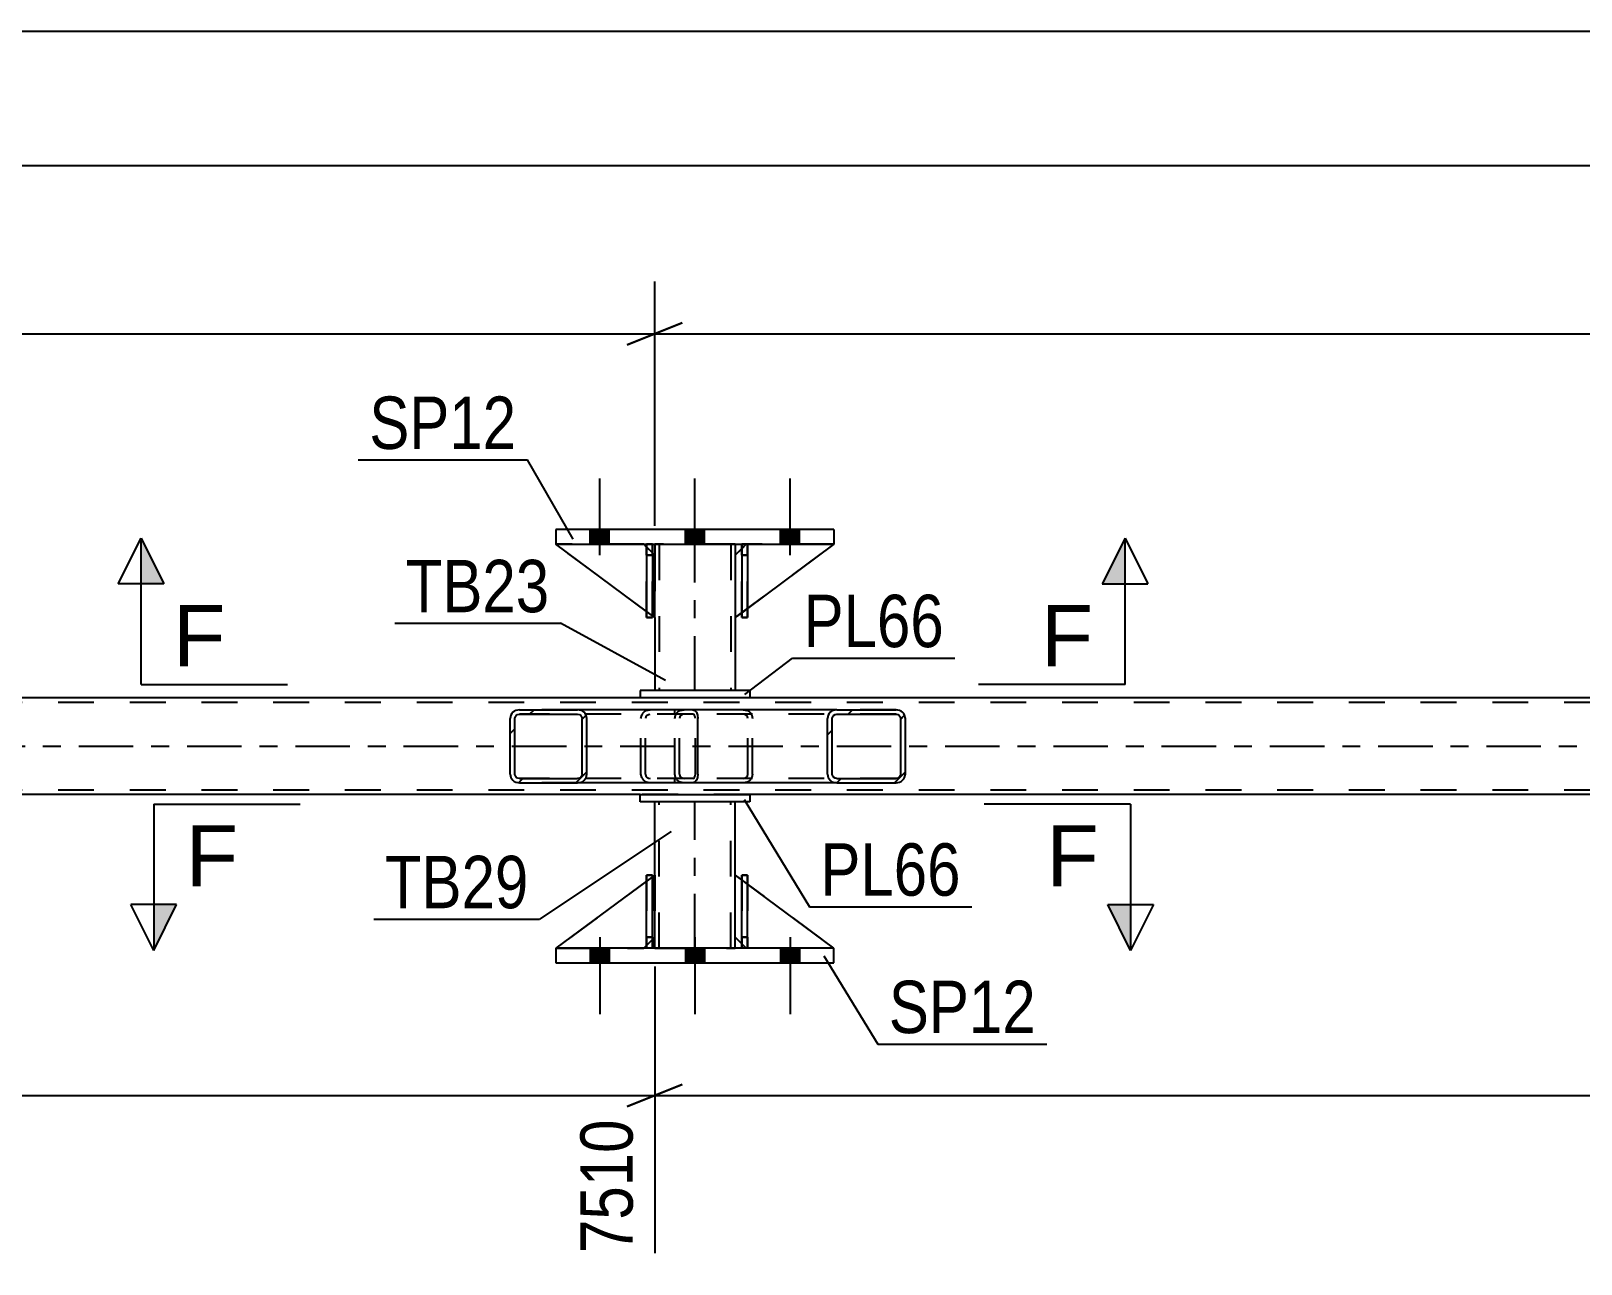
# Model space of a CAD drawing. Header units: millimetres. Extents: x 0 to 841, y 0 to 594.
# Drawn here: x 301.8 to 386.5, y 192.9 to 260.3 of the extents above; entities that cross this region are included whole.
import ezdxf

# ---------------------------------------------------------------- set-up
doc = ezdxf.new("R2010")
doc.units = ezdxf.units.MM
doc.linetypes.add('DXK_LINE_DOT2', pattern=[3.9198, 1.9599, -1.9599])
doc.linetypes.add('DXK_LINE_DOT3', pattern=[5.9187, 2.979, -0.9799, 0.9799, -0.9799])
doc.styles.add('Arial', font='ARIAL.TTF', dxfattribs={"height": 0.2})
doc.styles.add('Arial Narrow', font='ARIALN.TTF', dxfattribs={"height": 0.2})

# ---------------------------------------------------------------- blocks, each defined once
blk = doc.blocks.new('Part-275727060-3979 - 3899')
at = {"color": 7, "linetype": 'DXK_LINE_DOT2'}
for p, q in [((340.318, 210.774), (340.318, 214.174)), ((340.318, 214.174), (345.718, 210.174)), ((340.918, 210.174), (340.318, 210.774)), ((345.718, 210.174), (340.918, 210.174))]:
    blk.add_line(p, q, dxfattribs=at)
blk = doc.blocks.new('Part-275727060-4004 - 3899')
at = {"color": 7, "linetype": 'DXK_LINE_DOT2'}
for p, q in [((340.672, 231.654), (340.672, 232.254)), ((340.672, 232.254), (340.672, 232.254)), ((340.672, 232.254), (340.672, 228.254)), ((340.992, 232.254), (340.672, 232.254)), ((340.992, 231.654), (340.992, 232.254)), ((340.992, 228.254), (340.992, 232.254)), ((340.672, 228.254), (340.672, 231.654)), ((340.672, 231.654), (340.992, 231.654)), ((340.992, 231.654), (340.992, 228.254)), ((340.672, 228.254), (340.992, 228.254))]:
    blk.add_line(p, q, dxfattribs=at)
blk = doc.blocks.new('Bolt-275727060-3947 - 3899')
at = {"linetype": 'Continuous'}
for points in [[(332.398, 232.254), (333.438, 232.254), (333.438, 233.054), (332.398, 233.054)], [(332.398, 232.254), (333.438, 232.254), (333.438, 233.054), (332.398, 233.054)], [(332.398, 232.254), (333.438, 232.254), (333.438, 233.054), (332.398, 233.054)], [(337.598, 232.254), (338.638, 232.254), (338.638, 233.054), (337.598, 233.054)], [(337.598, 232.254), (338.638, 232.254), (338.638, 233.054), (337.598, 233.054)], [(342.798, 232.254), (343.838, 232.254), (343.838, 233.054), (342.798, 233.054)], [(342.798, 232.254), (343.838, 232.254), (343.838, 233.054), (342.798, 233.054)], [(342.798, 232.254), (343.838, 232.254), (343.838, 233.054), (342.798, 233.054)]]:
    blk.add_hatch(color=1, dxfattribs=at).paths.add_polyline_path(points)
at = {"color": 1, "linetype": 'Continuous'}
for p, q in [((332.918, 231.654), (332.918, 235.854)), ((332.918, 231.654), (332.918, 235.854)), ((332.918, 231.654), (332.918, 235.854)), ((338.118, 231.654), (338.118, 235.854)), ((338.118, 231.654), (338.118, 235.854)), ((343.318, 231.654), (343.318, 235.854)), ((343.318, 231.654), (343.318, 235.854)), ((343.318, 231.654), (343.318, 235.854)), ((332.398, 232.254), (332.398, 233.054)), ((332.398, 232.254), (332.398, 233.054)), ((332.398, 232.254), (332.398, 233.054)), ((333.438, 232.254), (333.438, 233.054)), ((333.438, 232.254), (333.438, 233.054)), ((333.438, 232.254), (333.438, 233.054)), ((337.598, 232.254), (337.598, 233.054)), ((337.598, 232.254), (337.598, 233.054)), ((338.638, 232.254), (338.638, 233.054)), ((338.638, 232.254), (338.638, 233.054)), ((342.798, 232.254), (342.798, 233.054)), ((342.798, 232.254), (342.798, 233.054)), ((342.798, 232.254), (342.798, 233.054)), ((343.838, 232.254), (343.838, 233.054)), ((343.838, 232.254), (343.838, 233.054)), ((343.838, 232.254), (343.838, 233.054))]:
    blk.add_line(p, q, dxfattribs=at)
blk = doc.blocks.new('Bolt-275727060-3948 - 3899')
at = {"linetype": 'Continuous'}
for points in [[(333.438, 210.174), (332.398, 210.174), (332.398, 209.374), (333.438, 209.374)], [(333.438, 210.174), (332.398, 210.174), (332.398, 209.374), (333.438, 209.374)], [(333.438, 210.174), (332.398, 210.174), (332.398, 209.374), (333.438, 209.374)], [(338.638, 210.174), (337.598, 210.174), (337.598, 209.374), (338.638, 209.374)], [(338.638, 210.174), (337.598, 210.174), (337.598, 209.374), (338.638, 209.374)], [(343.838, 210.174), (342.798, 210.174), (342.798, 209.374), (343.838, 209.374)], [(343.838, 210.174), (342.798, 210.174), (342.798, 209.374), (343.838, 209.374)], [(343.838, 210.174), (342.798, 210.174), (342.798, 209.374), (343.838, 209.374)]]:
    blk.add_hatch(color=1, dxfattribs=at).paths.add_polyline_path(points)
at = {"color": 1, "linetype": 'Continuous'}
for p, q in [((332.398, 210.174), (332.398, 209.374)), ((332.398, 210.174), (332.398, 209.374)), ((332.398, 210.174), (332.398, 209.374)), ((332.918, 210.774), (332.918, 206.574)), ((332.918, 210.774), (332.918, 206.574)), ((332.918, 210.774), (332.918, 206.574)), ((333.438, 210.174), (333.438, 209.374)), ((333.438, 210.174), (333.438, 209.374)), ((333.438, 210.174), (333.438, 209.374)), ((337.598, 210.174), (337.598, 209.374)), ((337.598, 210.174), (337.598, 209.374)), ((338.118, 210.774), (338.118, 206.574)), ((338.118, 210.774), (338.118, 206.574)), ((338.638, 210.174), (338.638, 209.374)), ((338.638, 210.174), (338.638, 209.374)), ((342.798, 210.174), (342.798, 209.374)), ((342.798, 210.174), (342.798, 209.374)), ((342.798, 210.174), (342.798, 209.374)), ((343.318, 210.774), (343.318, 206.574)), ((343.318, 210.774), (343.318, 206.574)), ((343.318, 210.774), (343.318, 206.574)), ((343.838, 210.174), (343.838, 209.374)), ((343.838, 210.174), (343.838, 209.374)), ((343.838, 210.174), (343.838, 209.374))]:
    blk.add_line(p, q, dxfattribs=at)
blk = doc.blocks.new('Part-275727060-4149 - 3899')
at = {"color": 7, "linetype": 'DXK_LINE_DOT2'}
for p, q in [((335.792, 214.174), (335.472, 214.174)), ((335.472, 210.774), (335.472, 214.174)), ((335.472, 210.174), (335.472, 214.174)), ((335.792, 214.174), (335.792, 210.774)), ((335.792, 210.174), (335.792, 214.174)), ((335.792, 210.774), (335.472, 210.774)), ((335.472, 210.174), (335.472, 210.774)), ((335.792, 210.174), (335.472, 210.174)), ((335.792, 210.774), (335.792, 210.174)), ((335.792, 210.174), (335.792, 210.174))]:
    blk.add_line(p, q, dxfattribs=at)
blk = doc.blocks.new('Part-275727060-3961 - 3899')
at = {"color": 2, "linetype": 'Continuous'}
for p, q in [((335.118, 223.854), (170.85, 223.854)), ((590.531, 223.854), (341.118, 223.854)), ((335.118, 218.574), (170.85, 218.574)), ((590.531, 218.574), (341.118, 218.574))]:
    blk.add_line(p, q, dxfattribs=at)
at = {"color": 7, "linetype": 'DXK_LINE_DOT2'}
for p, q in [((341.118, 223.854), (335.118, 223.854)), ((732.527, 223.614), (73.61, 223.614)), ((732.527, 218.814), (73.61, 218.814)), ((341.118, 218.574), (335.118, 218.574))]:
    blk.add_line(p, q, dxfattribs=at)
at = {"color": 7, "linetype": 'DXK_LINE_DOT3'}
blk.add_line((73.61, 221.214), (732.527, 221.214), dxfattribs=at)
blk = doc.blocks.new('Part-275727060-3968 - 3899')
at = {"color": 2, "linetype": 'Continuous'}
for p, q in [((345.718, 233.054), (330.518, 233.054)), ((330.518, 233.054), (330.518, 232.254)), ((345.718, 233.054), (345.718, 232.254)), ((330.518, 232.254), (345.718, 232.254))]:
    blk.add_line(p, q, dxfattribs=at)
blk = doc.blocks.new('Part-275727060-3973 - 3899')
at = {"color": 2, "linetype": 'Continuous'}
for p, q in [((345.718, 210.174), (330.518, 210.174)), ((330.518, 210.174), (330.518, 209.374)), ((345.718, 209.374), (345.718, 210.174)), ((330.518, 209.374), (345.718, 209.374))]:
    blk.add_line(p, q, dxfattribs=at)
blk = doc.blocks.new('Part-275727060-4040 - 3899')
at = {"color": 2, "linetype": 'Continuous'}
for p, q in [((341.118, 224.254), (335.118, 224.254)), ((335.118, 224.254), (335.118, 223.854)), ((341.118, 223.854), (335.118, 223.854)), ((341.118, 224.254), (341.118, 223.854))]:
    blk.add_line(p, q, dxfattribs=at)
blk = doc.blocks.new('Part-275727060-3976 - 3899')
at = {"color": 2, "linetype": 'Continuous'}
for p, q in [((340.318, 210.774), (340.318, 214.174)), ((340.672, 213.912), (340.318, 214.174)), ((345.718, 210.174), (340.992, 213.675)), ((340.672, 210.42), (340.318, 210.774))]:
    blk.add_line(p, q, dxfattribs=at)
at = {"color": 7, "linetype": 'DXK_LINE_DOT2'}
for p, q in [((340.992, 213.675), (340.672, 213.912)), ((340.918, 210.174), (340.672, 210.42)), ((345.718, 210.174), (340.918, 210.174)), ((345.718, 210.174), (345.718, 210.174)), ((345.718, 210.174), (345.718, 210.174))]:
    blk.add_line(p, q, dxfattribs=at)
blk = doc.blocks.new('Part-275727060-3982 - 3899')
at = {"color": 2, "linetype": 'Continuous'}
for p, q in [((335.472, 213.843), (330.518, 210.174)), ((335.918, 214.174), (335.792, 214.08)), ((335.918, 210.774), (335.918, 214.174)), ((335.472, 210.327), (335.318, 210.174)), ((335.918, 210.774), (335.792, 210.647)), ((335.918, 210.774), (335.918, 210.774))]:
    blk.add_line(p, q, dxfattribs=at)
at = {"color": 7, "linetype": 'DXK_LINE_DOT2'}
for p, q in [((335.792, 214.08), (335.472, 213.843)), ((335.918, 210.774), (335.918, 214.174)), ((330.518, 210.174), (335.318, 210.174)), ((335.918, 210.774), (335.318, 210.174)), ((335.792, 210.647), (335.472, 210.327))]:
    blk.add_line(p, q, dxfattribs=at)
blk = doc.blocks.new('Part-275727060-3985 - 3899')
at = {"color": 7, "linetype": 'DXK_LINE_DOT2'}
for p, q in [((335.918, 214.174), (330.518, 210.174)), ((335.918, 210.774), (335.918, 214.174)), ((335.918, 214.174), (335.918, 210.774)), ((330.518, 210.174), (335.318, 210.174)), ((335.318, 210.174), (335.918, 210.774)), ((335.918, 210.774), (335.318, 210.174)), ((335.918, 210.774), (335.918, 210.774))]:
    blk.add_line(p, q, dxfattribs=at)
blk = doc.blocks.new('Part-275727060-3986 - 3899')
at = {"color": 2, "linetype": 'Continuous'}
for p, q in [((340.672, 210.174), (340.672, 214.174)), ((340.672, 214.174), (340.992, 214.174)), ((340.992, 210.174), (340.992, 214.174)), ((340.672, 210.174), (340.672, 210.174)), ((340.992, 210.174), (340.672, 210.174))]:
    blk.add_line(p, q, dxfattribs=at)
at = {"color": 7, "linetype": 'DXK_LINE_DOT2'}
for p, q in [((340.672, 214.174), (340.672, 210.774)), ((340.992, 210.774), (340.992, 214.174)), ((340.672, 210.774), (340.672, 210.174)), ((340.672, 210.774), (340.992, 210.774)), ((340.992, 210.174), (340.992, 210.774)), ((340.992, 210.174), (340.992, 210.174))]:
    blk.add_line(p, q, dxfattribs=at)
blk = doc.blocks.new('Part-275727060-3988 - 3899')
at = {"color": 7, "linetype": 'DXK_LINE_DOT2'}
for p, q in [((340.992, 214.174), (340.672, 214.174)), ((340.672, 210.774), (340.672, 214.174)), ((340.672, 210.174), (340.672, 214.174)), ((340.992, 214.174), (340.992, 210.774)), ((340.992, 210.174), (340.992, 214.174)), ((340.992, 210.774), (340.672, 210.774)), ((340.672, 210.174), (340.672, 210.774)), ((340.992, 210.174), (340.672, 210.174)), ((340.992, 210.774), (340.992, 210.174)), ((340.992, 210.174), (340.992, 210.174))]:
    blk.add_line(p, q, dxfattribs=at)
blk = doc.blocks.new('Part-275727060-3992 - 3899')
at = {"color": 7, "linetype": 'DXK_LINE_DOT2'}
for p, q in [((340.918, 232.254), (340.672, 232.007)), ((345.718, 232.254), (340.918, 232.254)), ((340.992, 228.753), (340.672, 228.516))]:
    blk.add_line(p, q, dxfattribs=at)
at = {"color": 2, "linetype": 'Continuous'}
for p, q in [((345.718, 232.254), (340.992, 228.753)), ((340.672, 232.007), (340.318, 231.654)), ((340.318, 231.654), (340.318, 228.254)), ((340.672, 228.516), (340.318, 228.254))]:
    blk.add_line(p, q, dxfattribs=at)
blk = doc.blocks.new('Part-275727060-3995 - 3899')
at = {"color": 7, "linetype": 'DXK_LINE_DOT2'}
for p, q in [((340.918, 232.254), (340.318, 231.654)), ((340.318, 228.254), (345.718, 232.254)), ((345.718, 232.254), (340.918, 232.254)), ((340.318, 231.654), (340.318, 228.254))]:
    blk.add_line(p, q, dxfattribs=at)
blk = doc.blocks.new('Part-275727060-3998 - 3899')
at = {"color": 2, "linetype": 'Continuous'}
for p, q in [((335.472, 228.584), (330.518, 232.254)), ((335.472, 232.1), (335.318, 232.254)), ((335.918, 231.654), (335.792, 231.78)), ((335.918, 231.654), (335.918, 231.654)), ((335.918, 228.254), (335.918, 231.654)), ((335.792, 228.347), (335.918, 228.254)), ((335.918, 228.254), (335.918, 228.254))]:
    blk.add_line(p, q, dxfattribs=at)
at = {"color": 7, "linetype": 'DXK_LINE_DOT2'}
for p, q in [((335.318, 232.254), (330.518, 232.254)), ((335.318, 232.254), (335.918, 231.654)), ((335.792, 231.78), (335.472, 232.1)), ((335.918, 231.654), (335.918, 228.254)), ((335.792, 228.347), (335.472, 228.584))]:
    blk.add_line(p, q, dxfattribs=at)
blk = doc.blocks.new('Part-275727060-4001 - 3899')
at = {"color": 7, "linetype": 'DXK_LINE_DOT2'}
for p, q in [((335.918, 228.254), (330.518, 232.254)), ((330.518, 232.254), (335.318, 232.254)), ((335.318, 232.254), (335.918, 231.654)), ((335.918, 231.654), (335.318, 232.254)), ((335.918, 231.654), (335.918, 228.254)), ((335.918, 231.654), (335.918, 231.654)), ((335.918, 231.654), (335.918, 228.254))]:
    blk.add_line(p, q, dxfattribs=at)
blk = doc.blocks.new('Part-275727060-4002 - 3899')
at = {"color": 2, "linetype": 'Continuous'}
for p, q in [((340.992, 232.254), (340.672, 232.254)), ((340.672, 232.254), (340.672, 228.254)), ((340.992, 232.254), (340.992, 232.254)), ((340.992, 232.254), (340.992, 228.254)), ((340.992, 228.254), (340.672, 228.254))]:
    blk.add_line(p, q, dxfattribs=at)
at = {"color": 7, "linetype": 'DXK_LINE_DOT2'}
for p, q in [((340.672, 231.654), (340.672, 232.254)), ((340.992, 231.654), (340.992, 232.254)), ((340.992, 232.254), (340.992, 232.254)), ((340.992, 231.654), (340.672, 231.654)), ((340.672, 231.654), (340.672, 228.254)), ((340.992, 228.254), (340.992, 231.654))]:
    blk.add_line(p, q, dxfattribs=at)
blk = doc.blocks.new('Part-275727060-4020 - 3899')
at = {"color": 2, "linetype": 'Continuous'}
for p, q in [((335.918, 214.174), (335.918, 218.174)), ((340.318, 214.174), (340.318, 218.174)), ((335.918, 210.174), (335.918, 210.774)), ((340.318, 210.174), (340.318, 210.774))]:
    blk.add_line(p, q, dxfattribs=at)
at = {"color": 7, "linetype": 'DXK_LINE_DOT2'}
for p, q in [((340.318, 218.174), (335.918, 218.174)), ((336.158, 210.174), (336.158, 218.174)), ((340.078, 210.174), (340.078, 218.174)), ((335.918, 210.774), (335.918, 214.174)), ((340.318, 210.774), (340.318, 214.174)), ((335.918, 210.174), (340.318, 210.174))]:
    blk.add_line(p, q, dxfattribs=at)
at = {"color": 7, "linetype": 'DXK_LINE_DOT3'}
blk.add_line((338.118, 210.174), (338.118, 218.174), dxfattribs=at)
blk = doc.blocks.new('Part-275727060-4035 - 3899')
at = {"color": 2, "linetype": 'Continuous'}
for p, q in [((335.118, 218.574), (341.118, 218.574)), ((335.118, 218.174), (335.118, 218.574)), ((341.118, 218.174), (335.118, 218.174)), ((341.118, 218.574), (341.118, 218.174))]:
    blk.add_line(p, q, dxfattribs=at)
blk = doc.blocks.new('Part-275727060-4055 - 3899')
at = {"color": 2, "linetype": 'Continuous'}
for p, q in [((335.918, 232.254), (335.918, 231.654)), ((340.318, 232.254), (340.318, 231.654)), ((335.918, 228.254), (335.918, 224.254)), ((340.318, 228.254), (340.318, 224.254))]:
    blk.add_line(p, q, dxfattribs=at)
at = {"color": 7, "linetype": 'DXK_LINE_DOT2'}
for p, q in [((340.318, 232.254), (335.918, 232.254)), ((336.158, 232.254), (336.158, 224.254)), ((340.078, 232.254), (340.078, 224.254)), ((335.918, 231.654), (335.918, 228.254)), ((340.318, 231.654), (340.318, 228.254)), ((340.318, 224.254), (335.918, 224.254))]:
    blk.add_line(p, q, dxfattribs=at)
at = {"color": 7, "linetype": 'DXK_LINE_DOT3'}
blk.add_line((338.118, 224.254), (338.118, 232.254), dxfattribs=at)
blk = doc.blocks.new('Part-275727060-4084 - 3899')
at = {"linetype": 'Continuous'}
h = blk.add_hatch(dxfattribs=at)
h.set_pattern_fill('', scale=0.7, style=0, pattern_type=0)
h.set_pattern_definition([(45, (332.1696, 222.9176), (-1.57154, 1.57154), [])])
h.paths.add_polyline_path([(332.208, 222.734), (332.17, 222.918), (332.061, 223.073), (331.898, 223.177), (331.705, 223.214), (328.521, 223.214), (328.328, 223.177), (328.165, 223.073), (328.056, 222.918), (328.018, 222.734), (328.018, 219.694), (328.056, 219.51), (328.165, 219.354), (328.328, 219.25), (328.521, 219.214), (331.705, 219.214), (331.898, 219.25), (332.061, 219.354), (332.17, 219.51), (332.208, 219.694)])
h.paths.add_polyline_path([(331.937, 219.602), (331.883, 219.524), (331.801, 219.472), (331.705, 219.454), (328.521, 219.454), (328.425, 219.472), (328.343, 219.524), (328.289, 219.602), (328.269, 219.694), (328.269, 222.734), (328.289, 222.826), (328.343, 222.904), (328.425, 222.956), (328.521, 222.974), (331.705, 222.974), (331.801, 222.956), (331.883, 222.904), (331.937, 222.826), (331.956, 222.734), (331.956, 219.694)])
at = {"color": 2, "linetype": 'Continuous'}
for p, q in [((328.056, 222.918), (328.018, 222.734)), ((328.269, 222.734), (328.289, 222.826)), ((328.289, 222.826), (328.343, 222.904)), ((328.521, 223.214), (328.328, 223.177)), ((328.343, 222.904), (328.425, 222.956)), ((328.425, 222.956), (328.521, 222.974)), ((328.521, 223.214), (331.705, 223.214)), ((328.521, 222.974), (331.705, 222.974)), ((338.006, 223.214), (331.705, 223.214)), ((331.898, 223.177), (331.705, 223.214)), ((331.705, 222.974), (331.801, 222.956)), ((331.801, 222.956), (331.883, 222.904)), ((331.883, 222.904), (331.937, 222.826)), ((331.937, 222.826), (331.956, 222.734)), ((332.208, 222.734), (332.17, 222.918)), ((338.006, 223.214), (338.109, 223.177)), ((338.109, 223.177), (338.197, 223.073)), ((338.197, 223.073), (338.256, 222.918)), ((338.256, 222.918), (338.276, 222.734)), ((328.018, 219.694), (328.018, 222.734)), ((328.269, 219.694), (328.269, 222.734)), ((331.956, 219.694), (331.956, 222.734)), ((332.208, 219.694), (332.208, 222.734)), ((338.276, 219.694), (338.276, 222.734)), ((328.018, 219.694), (328.056, 219.51)), ((328.289, 219.602), (328.269, 219.694)), ((328.343, 219.524), (328.289, 219.602)), ((328.425, 219.472), (328.343, 219.524)), ((328.521, 219.454), (328.425, 219.472)), ((328.521, 219.454), (331.705, 219.454)), ((331.801, 219.472), (331.705, 219.454)), ((331.883, 219.524), (331.801, 219.472)), ((331.937, 219.602), (331.883, 219.524)), ((331.956, 219.694), (331.937, 219.602)), ((332.17, 219.51), (332.208, 219.694)), ((338.256, 219.51), (338.197, 219.354)), ((338.276, 219.694), (338.256, 219.51)), ((328.328, 219.25), (328.521, 219.214)), ((328.521, 219.214), (331.705, 219.214)), ((331.705, 219.214), (331.898, 219.25)), ((338.006, 219.214), (331.705, 219.214)), ((338.109, 219.25), (338.006, 219.214)), ((338.197, 219.354), (338.109, 219.25))]:
    blk.add_line(p, q, dxfattribs=at)
at = {"color": 7, "linetype": 'DXK_LINE_DOT2'}
for p, q in [((331.705, 223.214), (328.521, 223.214)), ((338.006, 222.974), (328.521, 222.974)), ((335.168, 222.734), (335.207, 222.918)), ((335.439, 222.826), (335.42, 222.734)), ((335.493, 222.904), (335.439, 222.826)), ((335.479, 223.177), (335.671, 223.214)), ((335.493, 222.904), (335.515, 222.918)), ((335.515, 222.918), (335.575, 222.956)), ((335.575, 222.956), (335.671, 222.974)), ((337.013, 222.974), (337.013, 223.214)), ((338.057, 222.956), (338.006, 222.974)), ((338.101, 222.904), (338.057, 222.956)), ((338.131, 222.826), (338.101, 222.904)), ((338.141, 222.734), (338.131, 222.826)), ((335.168, 219.694), (335.168, 222.734)), ((335.42, 219.694), (335.42, 222.734)), ((338.141, 219.694), (338.141, 222.734)), ((338.006, 219.454), (328.521, 219.454)), ((335.207, 219.51), (335.168, 219.694)), ((335.42, 219.694), (335.439, 219.602)), ((335.439, 219.602), (335.493, 219.524)), ((335.493, 219.524), (335.515, 219.51)), ((335.515, 219.51), (335.575, 219.472)), ((335.575, 219.472), (335.671, 219.454)), ((337.013, 219.214), (337.013, 219.454)), ((338.006, 219.454), (338.057, 219.472)), ((338.057, 219.472), (338.101, 219.524)), ((338.101, 219.524), (338.131, 219.602)), ((338.131, 219.602), (338.141, 219.694)), ((331.705, 219.214), (328.521, 219.214)), ((335.671, 219.214), (335.479, 219.25))]:
    blk.add_line(p, q, dxfattribs=at)
at = {"color": 2, "linetype": 'Continuous'}
for centre, start, end in [((328.506, 222.719), 111.19409, 156.15058), ((331.72, 222.719), 23.8494, 68.8059), ((328.506, 219.709), 203.8494, 248.8059), ((331.72, 219.709), 291.19409, 336.15058)]:
    blk.add_arc(centre, 0.492, start, end, dxfattribs=at)
at = {"color": 7, "linetype": 'DXK_LINE_DOT2'}
for centre, start, end in [((335.657, 222.719), 111.19409, 156.1506), ((335.657, 219.709), 203.84942, 248.8059)]:
    blk.add_arc(centre, 0.492, start, end, dxfattribs=at)
blk = doc.blocks.new('Part-275727060-4151 - 3899')
at = {"color": 2, "linetype": 'Continuous'}
for p, q in [((335.472, 210.174), (335.472, 214.174)), ((335.472, 214.174), (335.792, 214.174)), ((335.792, 210.174), (335.792, 214.174)), ((335.472, 210.174), (335.472, 210.174)), ((335.792, 210.174), (335.472, 210.174))]:
    blk.add_line(p, q, dxfattribs=at)
at = {"color": 7, "linetype": 'DXK_LINE_DOT2'}
for p, q in [((335.472, 214.174), (335.472, 210.774)), ((335.792, 210.774), (335.792, 214.174)), ((335.472, 210.774), (335.472, 210.174)), ((335.472, 210.774), (335.792, 210.774)), ((335.792, 210.174), (335.792, 210.774)), ((335.792, 210.174), (335.792, 210.174))]:
    blk.add_line(p, q, dxfattribs=at)
blk = doc.blocks.new('Part-275727060-4141 - 3899')
at = {"color": 7, "linetype": 'DXK_LINE_DOT2'}
for p, q in [((335.472, 231.654), (335.472, 232.254)), ((335.472, 232.254), (335.472, 232.254)), ((335.472, 232.254), (335.472, 228.254)), ((335.792, 232.254), (335.472, 232.254)), ((335.792, 231.654), (335.792, 232.254)), ((335.792, 228.254), (335.792, 232.254)), ((335.472, 228.254), (335.472, 231.654)), ((335.472, 231.654), (335.792, 231.654)), ((335.792, 231.654), (335.792, 228.254)), ((335.472, 228.254), (335.792, 228.254))]:
    blk.add_line(p, q, dxfattribs=at)
blk = doc.blocks.new('Part-275727060-4092 - 3899')
at = {"linetype": 'Continuous'}
h = blk.add_hatch(dxfattribs=at)
h.set_pattern_fill('', scale=0.7, style=0, pattern_type=0)
h.set_pattern_definition([(45, (349.5803, 222.9176), (-1.57154, 1.57154), [])])
h.paths.add_polyline_path([(349.619, 222.734), (349.58, 222.918), (349.47, 223.073), (349.304, 223.177), (349.108, 223.214), (345.873, 223.214), (345.678, 223.177), (345.512, 223.073), (345.401, 222.918), (345.362, 222.734), (345.362, 219.694), (345.401, 219.51), (345.512, 219.354), (345.678, 219.25), (345.873, 219.214), (349.108, 219.214), (349.304, 219.25), (349.47, 219.354), (349.58, 219.51), (349.619, 219.694)])
h.paths.add_polyline_path([(349.344, 219.602), (349.289, 219.524), (349.206, 219.472), (349.108, 219.454), (345.873, 219.454), (345.776, 219.472), (345.693, 219.524), (345.637, 219.602), (345.618, 219.694), (345.618, 222.734), (345.637, 222.826), (345.693, 222.904), (345.776, 222.956), (345.873, 222.974), (349.108, 222.974), (349.206, 222.956), (349.289, 222.904), (349.344, 222.826), (349.364, 222.734), (349.364, 219.694)])
at = {"color": 7, "linetype": 'DXK_LINE_DOT2'}
for p, q in [((337.013, 222.734), (337.052, 222.918)), ((337.288, 222.826), (337.269, 222.734)), ((337.343, 222.904), (337.288, 222.826)), ((337.329, 223.177), (337.524, 223.214)), ((337.426, 222.956), (337.343, 222.904)), ((337.524, 222.974), (337.426, 222.956)), ((338.006, 223.214), (337.524, 223.214)), ((349.108, 222.974), (337.524, 222.974)), ((340.759, 223.214), (340.955, 223.177)), ((340.857, 222.956), (340.759, 222.974)), ((340.94, 222.904), (340.857, 222.956)), ((340.995, 222.826), (340.94, 222.904)), ((341.014, 222.734), (340.995, 222.826)), ((341.231, 222.918), (341.27, 222.734)), ((349.108, 223.214), (345.873, 223.214)), ((337.013, 219.694), (337.013, 222.734)), ((337.269, 219.694), (337.269, 222.734)), ((341.014, 219.694), (341.014, 222.734)), ((341.27, 219.694), (341.27, 222.734)), ((337.052, 219.51), (337.013, 219.694)), ((337.269, 219.694), (337.288, 219.602)), ((337.288, 219.602), (337.343, 219.524)), ((337.343, 219.524), (337.426, 219.472)), ((337.426, 219.472), (337.524, 219.454)), ((349.108, 219.454), (337.524, 219.454)), ((340.759, 219.454), (340.857, 219.472)), ((340.857, 219.472), (340.94, 219.524)), ((340.94, 219.524), (340.995, 219.602)), ((340.995, 219.602), (341.014, 219.694)), ((341.27, 219.694), (341.231, 219.51)), ((337.524, 219.214), (337.329, 219.25)), ((338.006, 219.214), (337.524, 219.214)), ((340.955, 219.25), (340.759, 219.214)), ((345.873, 219.214), (349.108, 219.214))]:
    blk.add_line(p, q, dxfattribs=at)
at = {"color": 2, "linetype": 'Continuous'}
for p, q in [((345.873, 223.214), (338.006, 223.214)), ((345.401, 222.918), (345.362, 222.734)), ((345.618, 222.734), (345.637, 222.826)), ((345.637, 222.826), (345.693, 222.904)), ((345.873, 223.214), (345.678, 223.177)), ((345.693, 222.904), (345.776, 222.956)), ((345.776, 222.956), (345.873, 222.974)), ((345.873, 223.214), (349.108, 223.214)), ((345.873, 222.974), (349.108, 222.974)), ((349.304, 223.177), (349.108, 223.214)), ((349.108, 222.974), (349.206, 222.956)), ((349.206, 222.956), (349.289, 222.904)), ((349.289, 222.904), (349.344, 222.826)), ((349.344, 222.826), (349.364, 222.734)), ((349.619, 222.734), (349.58, 222.918)), ((345.362, 219.694), (345.362, 222.734)), ((345.618, 219.694), (345.618, 222.734)), ((349.364, 219.694), (349.364, 222.734)), ((349.619, 219.694), (349.619, 222.734)), ((345.362, 219.694), (345.401, 219.51)), ((345.637, 219.602), (345.618, 219.694)), ((345.693, 219.524), (345.637, 219.602)), ((345.776, 219.472), (345.693, 219.524)), ((345.873, 219.454), (345.776, 219.472)), ((345.873, 219.454), (349.108, 219.454)), ((349.206, 219.472), (349.108, 219.454)), ((349.289, 219.524), (349.206, 219.472)), ((349.344, 219.602), (349.289, 219.524)), ((349.364, 219.694), (349.344, 219.602)), ((349.58, 219.51), (349.619, 219.694)), ((345.873, 219.214), (338.006, 219.214)), ((345.678, 219.25), (345.873, 219.214)), ((345.873, 219.214), (349.108, 219.214)), ((349.108, 219.214), (349.304, 219.25))]:
    blk.add_line(p, q, dxfattribs=at)
at = {"color": 7, "linetype": 'DXK_LINE_DOT2'}
for centre, start, end in [((337.504, 222.713), 110.75831, 155.68002), ((340.779, 222.713), 24.31993, 69.24168), ((337.504, 219.715), 204.31993, 249.24168), ((340.779, 219.715), 290.75831, 335.68002)]:
    blk.add_arc(centre, 0.496, start, end, dxfattribs=at)
at = {"color": 2, "linetype": 'Continuous'}
for centre, start, end in [((345.854, 222.713), 110.75831, 155.68004), ((349.128, 222.713), 24.31995, 69.24168), ((345.854, 219.715), 204.31995, 249.24168), ((349.128, 219.715), 290.75831, 335.68004)]:
    blk.add_arc(centre, 0.496, start, end, dxfattribs=at)
blk = doc.blocks.new('Part-275727060-4143 - 3899')
at = {"color": 2, "linetype": 'Continuous'}
for p, q in [((335.792, 232.254), (335.472, 232.254)), ((335.472, 232.254), (335.472, 228.254)), ((335.792, 232.254), (335.792, 232.254)), ((335.792, 232.254), (335.792, 228.254)), ((335.792, 228.254), (335.472, 228.254))]:
    blk.add_line(p, q, dxfattribs=at)
at = {"color": 7, "linetype": 'DXK_LINE_DOT2'}
for p, q in [((335.472, 231.654), (335.472, 232.254)), ((335.792, 231.654), (335.792, 232.254)), ((335.792, 232.254), (335.792, 232.254)), ((335.792, 231.654), (335.472, 231.654)), ((335.472, 231.654), (335.472, 228.254)), ((335.792, 228.254), (335.792, 231.654))]:
    blk.add_line(p, q, dxfattribs=at)
blk = doc.blocks.new('StraightDimension-275727060-4231 - 3899')
at = {"color": 7, "linetype": 'Continuous'}
blk.add_line((64.35, 260.309), (741.787, 260.309), dxfattribs=at)
blk = doc.blocks.new('StraightDimension-275727060-4185 - 3899')
at = {"color": 7, "linetype": 'Continuous'}
for p, q in [((335.918, 233.254), (335.918, 246.613)), ((334.418, 243.163), (337.418, 244.363)), ((165.65, 243.763), (335.918, 243.763))]:
    blk.add_line(p, q, dxfattribs=at)
blk = doc.blocks.new('StraightDimension-275727060-4190 - 3899')
at = {"color": 7, "linetype": 'Continuous'}
for p, q in [((335.918, 233.254), (335.918, 246.613)), ((337.418, 244.363), (334.418, 243.163)), ((335.918, 243.763), (591.331, 243.763))]:
    blk.add_line(p, q, dxfattribs=at)
blk = doc.blocks.new('StraightDimension-275727060-4210 - 3899')
at = {"color": 7, "linetype": 'Continuous'}
blk.add_line((64.99, 252.956), (741.147, 252.956), dxfattribs=at)
blk = doc.blocks.new('StraightDimension-275727060-4258 - 3899')
at = {"color": 7, "linetype": 'Continuous'}
for p, q in [((335.918, 209.174), (335.918, 193.516)), ((337.418, 202.729), (334.418, 201.529)), ((335.918, 202.129), (591.331, 202.129))]:
    blk.add_line(p, q, dxfattribs=at)
blk = doc.blocks.new('StraightDimension-275727060-4264 - 3899')
at = {"color": 7, "linetype": 'Continuous'}
for p, q in [((335.918, 209.174), (335.918, 193.516)), ((334.418, 201.529), (337.418, 202.729)), ((165.65, 202.129), (335.918, 202.129))]:
    blk.add_line(p, q, dxfattribs=at)
at = {"color": 0, "linetype": 'Continuous'}
blk.add_wipeout([(335.318, 201.429), (331.118, 201.429), (331.118, 192.916), (335.318, 192.916)], dxfattribs=at)
at = {"color": 3, "linetype": 'Continuous', "style": 'Arial Narrow'}
blk.add_text('7510', height=2.8633, rotation=90.00021, dxfattribs=at).set_placement((334.718, 193.516))
blk = doc.blocks.new('Mark-275727060-3969 - 3899')
at = {"color": 30, "linetype": 'Continuous'}
for p, q in [((345.164, 209.757), (348.118, 204.936)), ((348.118, 204.936), (357.357, 204.936))]:
    blk.add_line(p, q, dxfattribs=at)
at = {"color": 0}
blk.add_wipeout([(356.757, 205.536), (356.757, 208.536), (348.718, 208.536), (348.718, 205.536)], dxfattribs=at)
blk.add_wipeout([(356.757, 205.536), (356.757, 208.536), (348.718, 208.536), (348.718, 205.536)], dxfattribs=at)
at = {"color": 3, "style": 'Arial Narrow'}
blk.add_text('SP12', height=2.8633, dxfattribs=at).set_placement((348.718, 205.536))
blk = doc.blocks.new('Mark-275727060-4016 - 3899')
at = {"color": 30, "linetype": 'Continuous'}
for p in [(336.81, 216.562), (320.57, 211.762)]:
    blk.add_line(p, (329.625, 211.762), dxfattribs=at)
at = {"color": 0}
blk.add_wipeout([(329.025, 212.362), (329.025, 215.362), (321.17, 215.362), (321.17, 212.362)], dxfattribs=at)
blk.add_wipeout([(329.025, 212.362), (329.025, 215.362), (321.17, 215.362), (321.17, 212.362)], dxfattribs=at)
at = {"color": 3, "style": 'Arial Narrow'}
blk.add_text('TB29', height=2.8633, dxfattribs=at).set_placement((321.17, 212.362))
blk = doc.blocks.new('Mark-275727060-3964 - 3899')
at = {"color": 30, "linetype": 'Continuous'}
for p in [(319.719, 236.866), (331.458, 232.536)]:
    blk.add_line(p, (328.958, 236.866), dxfattribs=at)
at = {"color": 0}
blk.add_wipeout([(328.358, 237.466), (328.358, 240.466), (320.319, 240.466), (320.319, 237.466)], dxfattribs=at)
blk.add_wipeout([(328.358, 237.466), (328.358, 240.466), (320.319, 240.466), (320.319, 237.466)], dxfattribs=at)
at = {"color": 3, "style": 'Arial Narrow'}
blk.add_text('SP12', height=2.8633, dxfattribs=at).set_placement((320.319, 237.466))
blk = doc.blocks.new('Mark-275727060-4051 - 3899')
at = {"color": 30, "linetype": 'Continuous'}
for p in [(321.71, 227.94), (336.512, 224.804)]:
    blk.add_line(p, (330.765, 227.94), dxfattribs=at)
at = {"color": 0}
blk.add_wipeout([(330.165, 228.54), (330.165, 231.54), (322.31, 231.54), (322.31, 228.54)], dxfattribs=at)
blk.add_wipeout([(330.165, 228.54), (330.165, 231.54), (322.31, 231.54), (322.31, 228.54)], dxfattribs=at)
at = {"color": 3, "style": 'Arial Narrow'}
blk.add_text('TB23', height=2.8633, dxfattribs=at).set_placement((322.31, 228.54))
blk = doc.blocks.new('Mark-275727060-4031 - 3899')
at = {"color": 30, "linetype": 'Continuous'}
for p, q in [((340.804, 218.309), (344.374, 212.446)), ((344.374, 212.446), (353.25, 212.446))]:
    blk.add_line(p, q, dxfattribs=at)
at = {"color": 0}
blk.add_wipeout([(352.65, 213.046), (352.65, 216.046), (344.974, 216.046), (344.974, 213.046)], dxfattribs=at)
blk.add_wipeout([(352.65, 213.046), (352.65, 216.046), (344.974, 216.046), (344.974, 213.046)], dxfattribs=at)
at = {"color": 3, "style": 'Arial Narrow'}
blk.add_text('PL66', height=2.8633, dxfattribs=at).set_placement((344.974, 213.046))
blk = doc.blocks.new('Mark-275727060-4036 - 3899')
at = {"color": 30, "linetype": 'Continuous'}
for p, q in [((340.838, 224.051), (343.456, 226.032)), ((343.456, 226.032), (352.332, 226.032))]:
    blk.add_line(p, q, dxfattribs=at)
at = {"color": 0}
blk.add_wipeout([(351.732, 226.632), (351.732, 229.632), (344.056, 229.632), (344.056, 226.632)], dxfattribs=at)
blk.add_wipeout([(351.732, 226.632), (351.732, 229.632), (344.056, 229.632), (344.056, 226.632)], dxfattribs=at)
at = {"color": 3, "style": 'Arial Narrow'}
blk.add_text('PL66', height=2.8633, dxfattribs=at).set_placement((344.056, 226.632))
blk = doc.blocks.new('SectionMark-275727060-4277 - 3899')
at = {"linetype": 'Continuous'}
for points in [[(308.538, 212.557), (309.788, 212.557), (308.538, 210.057)], [(360.683, 212.557), (361.933, 212.557), (361.933, 210.057)]]:
    blk.add_hatch(color=6, dxfattribs=at).paths.add_polyline_path(points)
at = {"color": 6, "linetype": 'Continuous'}
for p, q in [((308.538, 218.057), (316.538, 218.057)), ((308.538, 218.057), (308.538, 210.057)), ((361.933, 218.057), (353.933, 218.057)), ((361.933, 218.057), (361.933, 210.057)), ((308.538, 210.057), (307.288, 212.557)), ((309.788, 212.557), (307.288, 212.557)), ((308.538, 210.057), (309.788, 212.557)), ((360.683, 212.557), (363.183, 212.557)), ((361.933, 210.057), (360.683, 212.557)), ((363.183, 212.557), (361.933, 210.057))]:
    blk.add_line(p, q, dxfattribs=at)
at = {"color": 0, "linetype": 'Continuous'}
for points in [[(313.139, 213.557), (313.139, 217.057), (310.288, 217.057), (310.288, 213.557)], [(360.183, 213.557), (360.183, 217.057), (357.333, 217.057), (357.333, 213.557)]]:
    blk.add_wipeout(points, dxfattribs=at)
at = {"color": 3, "linetype": 'Continuous', "style": 'Arial'}
for p in [(310.288, 213.557), (357.333, 213.557)]:
    blk.add_text('F', height=3.343, dxfattribs=at).set_placement(p)
blk = doc.blocks.new('SectionMark-275727060-4281 - 3899')
at = {"linetype": 'Continuous'}
for points in [[(309.093, 230.087), (307.843, 230.087), (307.843, 232.587)], [(361.625, 230.087), (360.375, 230.087), (361.625, 232.587)]]:
    blk.add_hatch(color=6, dxfattribs=at).paths.add_polyline_path(points)
at = {"color": 6, "linetype": 'Continuous'}
for p, q in [((306.593, 230.087), (307.843, 232.587)), ((307.843, 224.587), (307.843, 232.587)), ((307.843, 232.587), (309.093, 230.087)), ((361.625, 232.587), (360.375, 230.087)), ((361.625, 224.587), (361.625, 232.587)), ((361.625, 232.587), (362.875, 230.087)), ((309.093, 230.087), (306.593, 230.087)), ((360.375, 230.087), (362.875, 230.087)), ((307.843, 224.587), (315.843, 224.587)), ((361.625, 224.587), (353.625, 224.587))]:
    blk.add_line(p, q, dxfattribs=at)
at = {"color": 0, "linetype": 'Continuous'}
for points in [[(312.443, 225.587), (312.443, 229.087), (309.593, 229.087), (309.593, 225.587)], [(359.875, 225.587), (359.875, 229.087), (357.025, 229.087), (357.025, 225.587)]]:
    blk.add_wipeout(points, dxfattribs=at)
at = {"color": 3, "linetype": 'Continuous', "style": 'Arial'}
for p in [(309.593, 225.587), (357.025, 225.587)]:
    blk.add_text('F', height=3.343, dxfattribs=at).set_placement(p)

msp = doc.modelspace()

# ---------------------------------------------------------------- block references
for name in ['Bolt-275727060-3947 - 3899', 'Part-275727060-3968 - 3899', 'Part-275727060-3998 - 3899', 'Part-275727060-4001 - 3899', 'Part-275727060-4141 - 3899', 'Part-275727060-4143 - 3899', 'Part-275727060-4055 - 3899', 'Part-275727060-3992 - 3899', 'Part-275727060-3995 - 3899', 'Part-275727060-4004 - 3899', 'Part-275727060-4002 - 3899', 'Part-275727060-3961 - 3899', 'Part-275727060-4040 - 3899', 'Part-275727060-4084 - 3899', 'Part-275727060-4092 - 3899', 'Part-275727060-4035 - 3899', 'Part-275727060-4020 - 3899', 'Part-275727060-3982 - 3899', 'Part-275727060-3985 - 3899', 'Part-275727060-4149 - 3899', 'Part-275727060-4151 - 3899', 'Part-275727060-3979 - 3899', 'Part-275727060-3976 - 3899', 'Part-275727060-3986 - 3899', 'Part-275727060-3988 - 3899', 'Part-275727060-3973 - 3899', 'Bolt-275727060-3948 - 3899']:
    msp.add_blockref(name, (0, 0))

# ---------------------------------------------------------------- next in the draw order: block references
for name in ['StraightDimension-275727060-4231 - 3899', 'Mark-275727060-4031 - 3899', 'Mark-275727060-4016 - 3899', 'StraightDimension-275727060-4258 - 3899']:
    msp.add_blockref(name, (0, 0))

# ---------------------------------------------------------------- next in the draw order: block references
for name in ['StraightDimension-275727060-4185 - 3899', 'Mark-275727060-3969 - 3899', 'StraightDimension-275727060-4264 - 3899']:
    msp.add_blockref(name, (0, 0))

# ---------------------------------------------------------------- next in the draw order: block references
for name in ['StraightDimension-275727060-4190 - 3899', 'SectionMark-275727060-4277 - 3899']:
    msp.add_blockref(name, (0, 0))

# ---------------------------------------------------------------- next in the draw order: block references
msp.add_blockref('StraightDimension-275727060-4210 - 3899', (0, 0))

# ---------------------------------------------------------------- next in the draw order: block references
for name in ['Mark-275727060-3964 - 3899', 'Mark-275727060-4051 - 3899', 'Mark-275727060-4036 - 3899']:
    msp.add_blockref(name, (0, 0))

# ---------------------------------------------------------------- next in the draw order: block references
msp.add_blockref('SectionMark-275727060-4281 - 3899', (0, 0))

doc.saveas('drawing.dxf')
